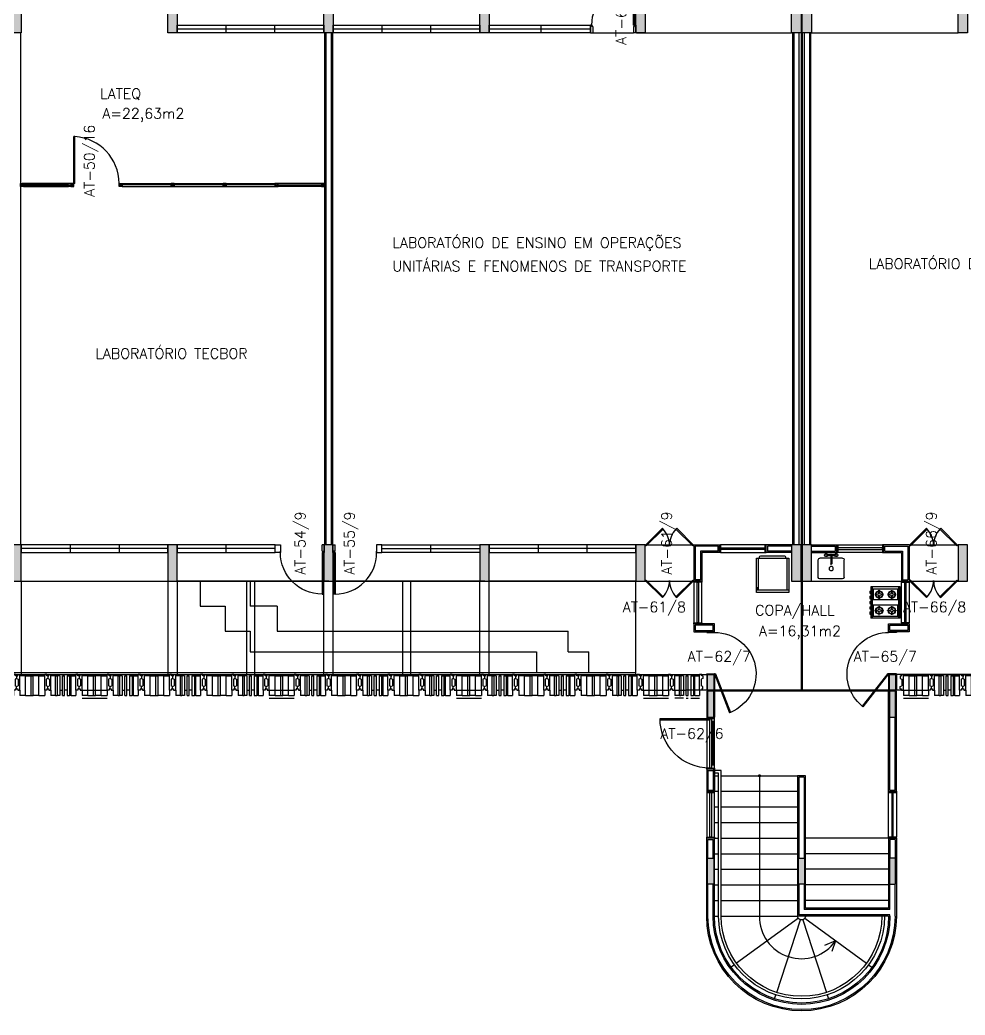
# Model space of a CAD drawing. Header units: millimetres. Extents: x 3605 to 3741, y 1123 to 1192.
# Drawn here: x 3668.46 to 3686.65, y 1126.35 to 1145.5 of the extents above; entities that cross this region are included whole.
import ezdxf

# ---------------------------------------------------------------- set-up
doc = ezdxf.new("R2010")
doc.units = ezdxf.units.MM
doc.linetypes.add('HIDDEN', pattern=[9.525, 6.35, -3.175])
for name, color, linetype in [('ar-acesso', 2, 'Continuous'), ('ar-alv', 2, 'Continuous'), ('ar-banc', 1, 'Continuous'), ('ar-brs', 2, 'Continuous'), ('ar-copa', 1, 'Continuous'), ('ar-div', 2, 'Continuous'), ('ar-esq', 2, 'Continuous'), ('ar-estc', 1, 'Continuous'), ('ar-piso', 1, 'Continuous'), ('ar-porta', 1, 'Continuous'), ('ar-proj', 1, 'HIDDEN'), ('ar-projarmario', 1, 'HIDDEN'), ('ar-reboco', 2, 'Continuous'), ('AR-VISTA', 2, 'Continuous'), ('banc', 1, 'Continuous'), ('brs-proj', 1, 'HIDDEN'), ('brs1', 2, 'Continuous'), ('brs2', 1, 'Continuous'), ('brs3', 1, 'Continuous'), ('brs4', 1, 'Continuous'), ('brs5', 1, 'Continuous'), ('COZ1', 1, 'Continuous'), ('COZ2', 1, 'Continuous'), ('div1', 2, 'Continuous'), ('div2', 1, 'Continuous'), ('ENDEREÇO', 2, 'Continuous'), ('esq-01', 1, 'Continuous'), ('esq-02', 1, 'Continuous'), ('estc-01', 3, 'Continuous'), ('h-estc', 3, 'Continuous'), ('proj', 1, 'HIDDEN'), ('ptm', 2, 'Continuous'), ('ptm1', 1, 'Continuous'), ('TEXTO', 2, 'Continuous'), ('TRNR1', 1, 'Continuous'), ('ÁREA', 2, 'Continuous')]:
    doc.layers.add(name, color=color, linetype=linetype)
doc.styles.add('UNB-100', font='simplex.shx', dxfattribs={"height": 0.2})
doc.styles.add('UNB1-100', font='simplex.shx', dxfattribs={"height": 0.2})

# ---------------------------------------------------------------- blocks, each defined once
blk = doc.blocks.new('plr01-01p')
at = {"layer": 'h-estc'}
blk.add_hatch(color=3, dxfattribs=at).paths.add_polyline_path([(0.09, 0.075), (-0.09, 0.075), (-0.09, -0.625), (0.09, -0.625)])
at = {"layer": 'estc-01', "color": 3}
blk.add_lwpolyline([(-0.09, 0.075), (-0.09, -0.625), (0.09, -0.625), (0.09, 0.075)], close=True, dxfattribs=at)
blk = doc.blocks.new('esq02-01p')
at = {"layer": 'esq-01'}
for p, q in [((2.91, 0), (0.09, 0)), ((1.03, -0.075), (1.03, 0.075)), ((1.97, -0.075), (1.97, 0.075))]:
    blk.add_line(p, q, dxfattribs=at)
at = {"layer": 'esq-02'}
blk.add_lwpolyline([(2.91, -0.075), (0.09, -0.075), (0.09, 0.075), (2.91, 0.075)], close=True, dxfattribs=at)
blk = doc.blocks.new('plr02-01p')
at = {"layer": 'h-estc'}
blk.add_hatch(color=3, dxfattribs=at).paths.add_polyline_path([(0.09, 0.075), (-0.09, 0.075), (-0.09, -0.425), (0.09, -0.425)])
at = {"layer": 'estc-01', "color": 3}
blk.add_lwpolyline([(-0.09, 0.075), (-0.09, -0.425), (0.09, -0.425), (0.09, 0.075)], close=True, dxfattribs=at)
blk = doc.blocks.new('pm-80-01p')
at = {"layer": 'ptm'}
for p, q in [((0.105, 0.075), (0.105, 0.875)), ((0.125, 0.875), (0.105, 0.875)), ((0.125, 0.075), (0.125, 0.875)), ((0.105, 0.075), (0.08, 0.075)), ((0.08, 0.075), (0.08, -0.075)), ((0.125, 0.075), (0.105, 0.075)), ((0.105, 0.075), (0.105, 0.05)), ((0.125, 0.05), (0.105, 0.05)), ((0.125, 0.05), (0.125, -0.075)), ((0.905, 0.05), (0.905, -0.075)), ((0.905, 0.05), (0.925, 0.05)), ((0.925, 0.075), (0.95, 0.075)), ((0.925, 0.075), (0.925, 0.05)), ((0.95, 0.075), (0.95, -0.075)), ((0.08, -0.075), (0.125, -0.075)), ((0.95, -0.075), (0.905, -0.075))]:
    blk.add_line(p, q, dxfattribs=at)
at = {"layer": 'ptm', "color": 1}
blk.add_arc((0.125, 0.075), 0.8, 360, 90, dxfattribs=at)
blk = doc.blocks.new('esq16-01p')
at = {"layer": 'esq-01'}
for p, q in [((2.025, 0), (0.075, 0)), ((1.075, 0.075), (1.075, -0.075)), ((2.025, 0.075), (2.025, -0.075))]:
    blk.add_line(p, q, dxfattribs=at)
at = {"layer": 'esq-02'}
blk.add_lwpolyline([(2.025, 0.075), (0.075, 0.075), (0.075, -0.075), (2.025, -0.075)], close=True, dxfattribs=at)
at = {"rotation": 180}
blk.add_blockref('pm-80-01p', (2.975, 0), dxfattribs=at)
blk = doc.blocks.new('esq16b-01p')
at = {"layer": 'esq-01'}
for p, q in [((2.91, 0), (0.09, 0)), ((1.03, -0.075), (1.03, 0.075)), ((1.97, -0.075), (1.97, 0.075))]:
    blk.add_line(p, q, dxfattribs=at)
at = {"layer": 'esq-02'}
blk.add_lwpolyline([(2.91, -0.075), (0.09, -0.075), (0.09, 0.075), (2.91, 0.075)], close=True, dxfattribs=at)
blk = doc.blocks.new('CUBAcoz-01P')
at = {"layer": 'COZ1'}
for p, q in [((-0.25, -0.4705), (-0.25, -0.1305)), ((-0.22, -0.1005), (0.22, -0.1005)), ((0.25, -0.4705), (0.25, -0.1305)), ((-0.22, -0.5005), (0.22, -0.5005))]:
    blk.add_line(p, q, dxfattribs=at)
blk.add_circle((0, -0.3005), 0.04, dxfattribs=at)
for centre, start, end in [((-0.22, -0.1305), 90, 180), ((0.22, -0.1305), 0, 90), ((-0.22, -0.4705), 180, 270), ((0.22, -0.4705), 270, 0)]:
    blk.add_arc(centre, 0.03, start, end, dxfattribs=at)
blk = doc.blocks.new('TRNR-01P')
at = {"layer": 'TRNR1'}
for p, q in [((-0.009, 0.083), (-0.009, 0.011)), ((0, 0.009), (0.17, 0.009)), ((0.009, 0.083), (0.009, 0.009)), ((-0.009, -0.011), (-0.009, -0.083)), ((0, -0.009), (0.17, -0.009)), ((0.009, -0.009), (0.009, -0.083))]:
    blk.add_line(p, q, dxfattribs=at)
for centre in [(0, 0.1), (0, -0.1)]:
    blk.add_circle(centre, 0.02, dxfattribs=at)
for centre, radius, start, end in [((0, 0.1), 0.03, 289.4712, 250.5288), ((0, 0), 0.014, 130.0052, 229.9948), ((0, 0), 0.009, 90, 270), ((0.17, 0), 0.009, 270, 90), ((0, -0.1), 0.03, 109.4712, 70.5288)]:
    blk.add_arc(centre, radius, start, end, dxfattribs=at)
blk = doc.blocks.new('GLDR-01P')
at = {"layer": 'COZ1', "color": 1}
for p, q in [((310, -65), (-310, -65)), ((-310, -65), (-310, -725)), ((310, -725), (310, -65)), ((-310, -725), (310, -725))]:
    blk.add_line(p, q, dxfattribs=at)
at = {"layer": 'COZ2', "color": 1}
for p, q in [((-270, -65), (-270, -680)), ((-250, -40), (-250, -65)), ((230, -20), (-230, -20)), ((250, -65), (250, -40)), ((270, -680), (270, -65)), ((-310, -680), (310, -680)), ((-310, -685), (310, -685)), ((270, -640), (310, -640))]:
    blk.add_line(p, q, dxfattribs=at)
blk.add_circle((290, -660), 9.23, dxfattribs=at)
for centre, start, end in [((-230, -40), 90, 180), ((230, -40), 0, 90)]:
    blk.add_arc(centre, 20, start, end, dxfattribs=at)
blk = doc.blocks.new('esc01-02p')
at = {"layer": 'h-estc'}
for points in [[(-1.69, 6.53), (-1.81, 6.53), (-1.81, 6.03), (-1.69, 6.03)], [(-0.06, 6.53), (-0.06, 6.03), (0.06, 6.03), (0.06, 6.53)], [(1.69, 6.03), (1.81, 6.03), (1.81, 6.53), (1.69, 6.53)], [(-1.69, 2.82), (-1.69, 3.32), (-1.81, 3.32), (-1.81, 2.82)], [(1.69, 3.32), (1.81, 3.32), (1.81, 2.82), (1.69, 2.82)], [(-1.69, 2.5), (-1.69, 2.8), (-1.81, 2.8), (-1.81, 2.5)], [(1.69, 2.8), (1.69, 2.5), (1.81, 2.5), (1.81, 2.8)], [(-0.01, 0.7), (-0.19, 0.7), (-0.19, 0), (-0.01, 0)], [(0.19, 0.7), (0.01, 0.7), (0.01, 0), (0.19, 0)]]:
    blk.add_hatch(color=256, dxfattribs=at).paths.add_polyline_path(points)
at = {"layer": 'ar-alv'}
for p, q in [((-1.8, 7.145), (-1.8, 6.53)), ((-1.7, 7.145), (-1.7, 6.53)), ((1.7, 7.12), (-0.05, 7.12)), ((-0.05, 6.53), (-0.05, 7.12)), ((1.7, 7.145), (1.7, 7.12)), ((1.8, 7.145), (1.8, 6.53)), ((1.7, 7.02), (0.05, 7.02)), ((0.05, 6.53), (0.05, 7.02)), ((1.7, 7.02), (1.7, 6.53)), ((-1.8, 6.03), (-1.8, 5.67)), ((-1.7, 6.03), (-1.7, 5.67)), ((-0.05, 4.47), (-0.05, 6.03)), ((0.05, 4.47), (0.05, 6.03)), ((1.7, 5.67), (1.7, 6.03)), ((1.8, 5.67), (1.8, 6.03)), ((-1.8, 5.67), (-1.7, 5.67)), ((1.8, 5.67), (1.7, 5.67)), ((-1.8, 4.345), (-1.8, 4.72)), ((-1.8, 4.72), (-1.7, 4.72)), ((-1.7, 4.345), (-1.7, 4.72)), ((1.7, 4.72), (1.7, 3.32)), ((1.7, 4.72), (1.8, 4.72)), ((1.8, 4.72), (1.8, 3.32)), ((0.05, 4.47), (-0.05, 4.47)), ((-1.8, 4.345), (-1.7, 4.345)), ((-2.045, 1.65), (-1.7, 1.65)), ((-2.045, 1.55), (-2.045, 1.65)), ((-1.7, 1.55), (-2.045, 1.55)), ((-1.7, 1.65), (-1.7, 1.55)), ((1.7, 1.65), (1.7, 1.55)), ((2.045, 1.65), (1.7, 1.65)), ((1.7, 1.55), (2.045, 1.55)), ((2.045, 1.55), (2.045, 1.65)), ((-2.045, 0.025), (-2.045, 0.675)), ((-1.945, 0.675), (-2.045, 0.675)), ((-1.945, 0.125), (-1.945, 0.675)), ((1.945, 0.125), (1.945, 0.675)), ((1.945, 0.675), (2.045, 0.675)), ((2.045, 0.025), (2.045, 0.675)), ((-1.605, 0.025), (-2.045, 0.025)), ((-1.605, 0.125), (-1.945, 0.125)), ((-1.605, 0.125), (-1.605, 0.025)), ((-0.19, 0.125), (-0.655, 0.125)), ((-0.655, 0.025), (-0.655, 0.125)), ((-0.19, 0.025), (-0.655, 0.025)), ((0.19, 0.125), (0.655, 0.125)), ((0.19, 0.025), (0.655, 0.025)), ((0.655, 0.125), (0.655, 0.025)), ((1.605, 0.125), (1.945, 0.125)), ((1.605, 0.125), (1.605, 0.025)), ((1.605, 0.025), (2.045, 0.025))]:
    blk.add_line(p, q, dxfattribs=at)
for radius in [1.8, 1.7]:
    blk.add_arc((0, 7.145), radius, 360, 180, dxfattribs=at)
at = {"layer": 'ar-piso'}
for p, q in [((-0.518, 8.738), (-0.493, 8.662)), ((0.493, 8.662), (0.518, 8.738)), ((-1.29, 8.083), (-1.355, 8.13)), ((-0.061, 7.189), (-1.25, 8.053)), ((1.29, 8.083), (1.355, 8.13)), ((-1.675, 7.145), (-1.595, 7.145)), ((-1.545, 7.145), (-0.075, 7.145)), ((-1.675, 6.845), (-1.595, 6.845)), ((-1.545, 6.845), (-0.075, 6.845)), ((-1.675, 6.545), (-1.595, 6.545)), ((-1.545, 6.545), (-0.075, 6.545)), ((-1.675, 6.245), (-1.595, 6.245)), ((-1.545, 6.245), (-0.075, 6.245)), ((-1.675, 5.945), (-1.595, 5.945)), ((-1.545, 5.945), (-0.075, 5.945)), ((-1.675, 5.645), (-1.595, 5.645)), ((-1.545, 5.645), (-0.075, 5.645)), ((-1.675, 5.345), (-1.595, 5.345)), ((-1.545, 5.345), (-0.075, 5.345)), ((-1.675, 5.045), (-1.595, 5.045)), ((-1.545, 5.045), (-0.075, 5.045)), ((-1.675, 4.745), (-1.595, 4.745)), ((-1.545, 4.745), (-0.075, 4.745)), ((-1.675, 4.445), (-1.595, 4.445)), ((-1.545, 4.445), (-0.075, 4.445)), ((-1.675, 4.395), (-1.7, 4.395)), ((-1.675, 4.345), (-1.7, 4.345)), ((1.675, 2.82), (-1.675, 2.82)), ((-0.01, 2.8), (-1.675, 2.8)), ((-0.01, 0.7), (-0.01, 2.8)), ((1.675, 2.8), (0.01, 2.8)), ((0.01, 0.7), (0.01, 2.8))]:
    blk.add_line(p, q, dxfattribs=at)
at = {"layer": 'ar-porta', "color": 2}
for points in [[(-1.825, 2.487), (-1.675, 2.487), (-1.675, 2.5), (-1.825, 2.5)], [(1.825, 2.487), (1.675, 2.487), (1.675, 2.5), (1.825, 2.5)], [(-1.825, 1.687), (-1.675, 1.687), (-1.675, 1.675), (-1.825, 1.675)], [(1.825, 1.687), (1.675, 1.687), (1.675, 1.675), (1.825, 1.675)]]:
    blk.add_lwpolyline(points, close=True, dxfattribs=at)
at = {"layer": 'ar-porta'}
blk.add_arc((-1.765, 3.343), 0.957, 90, 180, dxfattribs=at)
at = {"layer": 'ar-reboco'}
for p, q in [((-1.825, 7.145), (-1.825, 5.645)), ((-1.675, 7.145), (-1.675, 5.645)), ((-1.595, 7.145), (-1.595, 4.395)), ((-1.545, 7.145), (-1.545, 4.345)), ((1.675, 7.145), (-0.075, 7.145)), ((1.825, 5.645), (1.825, 7.145)), ((1.675, 6.995), (0.075, 6.995)), ((0.075, 6.995), (0.075, 4.445)), ((1.675, 5.645), (1.675, 6.995)), ((-0.075, 4.445), (-0.075, 6.545)), ((-1.825, 4.32), (-1.825, 4.745)), ((-1.675, 4.32), (-1.675, 4.745)), ((1.675, 4.745), (1.675, 2.82)), ((1.825, 4.745), (1.825, 2.82)), ((0.075, 4.445), (-0.075, 4.445)), ((-1.8, 4.32), (-1.825, 4.32)), ((-1.675, 4.32), (-1.7, 4.32)), ((-1.595, 4.395), (-1.675, 4.395)), ((-1.545, 4.345), (-1.675, 4.345)), ((-1.825, 2.82), (-1.825, 3.32)), ((-1.825, 3.32), (-1.81, 3.32)), ((-1.69, 3.32), (-1.675, 3.32)), ((-1.675, 2.82), (-1.675, 3.32)), ((-1.81, 2.82), (-1.825, 2.82)), ((-1.825, 2.5), (-1.825, 2.8)), ((-1.81, 2.8), (-1.825, 2.8)), ((-1.69, 2.82), (-1.675, 2.82)), ((-1.69, 2.8), (-1.675, 2.8)), ((-1.675, 2.5), (-1.675, 2.8)), ((1.69, 2.82), (1.675, 2.82)), ((1.675, 2.5), (1.675, 2.8)), ((1.69, 2.8), (1.675, 2.8)), ((1.81, 2.82), (1.825, 2.82)), ((1.81, 2.8), (1.825, 2.8)), ((1.825, 2.5), (1.825, 2.8)), ((-1.81, 2.5), (-1.825, 2.5)), ((-1.69, 2.5), (-1.675, 2.5)), ((1.81, 2.5), (1.825, 2.5)), ((-2.07, 1.525), (-2.07, 1.675)), ((-2.07, 1.675), (-1.675, 1.675)), ((-1.675, 1.675), (-1.675, 1.525)), ((2.07, 1.675), (1.675, 1.675)), ((1.675, 1.675), (1.675, 1.525)), ((2.07, 1.525), (2.07, 1.675)), ((-1.675, 1.525), (-2.07, 1.525)), ((1.675, 1.525), (2.07, 1.525)), ((-2.07, 0), (-2.07, 0.7)), ((-1.92, 0.7), (-2.07, 0.7)), ((-1.92, 0.15), (-1.92, 0.7)), ((1.92, 0.7), (2.07, 0.7)), ((1.92, 0.15), (1.92, 0.7)), ((2.07, 0), (2.07, 0.7)), ((-2.07, 0), (-1.58, 0)), ((-1.58, 0.15), (-1.92, 0.15)), ((-0.19, 0.15), (-0.68, 0.15)), ((-0.19, 0), (-0.68, 0)), ((0.19, 0.15), (0.68, 0.15)), ((0.19, 0), (0.68, 0)), ((1.58, 0.15), (1.92, 0.15)), ((2.07, 0), (1.58, 0))]:
    blk.add_line(p, q, dxfattribs=at)
for radius, start in [(1.825, 360), (1.675, 0), (1.595, 360), (1.545, 360)]:
    blk.add_arc((0, 7.145), radius, start, 180, dxfattribs=at)
at = {"layer": 'AR-VISTA'}
blk.add_line((-0.075, 6.545), (-0.075, 7.145), dxfattribs=at)
at = {"layer": 'banc', "color": 1}
blk.add_line((0.19, 0.7), (1.92, 0.7), dxfattribs=at)
at = {"layer": 'COZ1'}
for p, q in [((1.33, 0.81), (1.33, 1.415)), ((1.9, 1.415), (1.33, 1.415)), ((1.9, 1.415), (1.9, 0.81)), ((1.9, 0.81), (1.33, 0.81))]:
    blk.add_line(p, q, dxfattribs=at)
at = {"layer": 'COZ1', "color": 1}
for points in [[(1.495, 1.347), (1.495, 1.307, -1), (1.49, 1.307), (1.49, 1.347, -1)], [(1.735, 1.347), (1.735, 1.307, 1), (1.74, 1.307), (1.74, 1.347, 1)], [(1.413, 1.27), (1.453, 1.27, -1), (1.453, 1.265), (1.413, 1.265, -1)], [(1.49, 1.187), (1.49, 1.227, -1), (1.495, 1.227), (1.495, 1.187, -1)], [(1.573, 1.265), (1.533, 1.265, -1), (1.533, 1.27), (1.573, 1.27, -1)], [(1.658, 1.265), (1.698, 1.265, 1), (1.698, 1.27), (1.658, 1.27, 1)], [(1.74, 1.187), (1.74, 1.227, 1), (1.735, 1.227), (1.735, 1.187, 1)], [(1.818, 1.27), (1.778, 1.27, 1), (1.778, 1.265), (1.818, 1.265, 1)], [(1.413, 0.955), (1.453, 0.955, 1), (1.453, 0.96), (1.413, 0.96, 1)], [(1.49, 1.037), (1.49, 0.997, 1), (1.495, 0.997), (1.495, 1.037, 1)], [(1.573, 0.96), (1.533, 0.96, 1), (1.533, 0.955), (1.573, 0.955, 1)], [(1.658, 0.96), (1.698, 0.96, -1), (1.698, 0.955), (1.658, 0.955, -1)], [(1.74, 1.037), (1.74, 0.997, -1), (1.735, 0.997), (1.735, 1.037, -1)], [(1.818, 0.955), (1.778, 0.955, -1), (1.778, 0.96), (1.818, 0.96, -1)], [(1.495, 0.877), (1.495, 0.917, 1), (1.49, 0.917), (1.49, 0.877, 1)], [(1.735, 0.877), (1.735, 0.917, -1), (1.74, 0.917), (1.74, 0.877, -1)]]:
    blk.add_lwpolyline(points, format="xyb", close=True, dxfattribs=at)
for centre in [(1.493, 1.267), (1.738, 1.267), (1.493, 0.957), (1.738, 0.957)]:
    blk.add_circle(centre, 0.025, dxfattribs=at)
at = {"layer": 'COZ2'}
for p, q in [((1.36, 0.81), (1.36, 1.415)), ((1.38, 1.372), (1.85, 1.372)), ((1.38, 1.162), (1.38, 1.372)), ((1.87, 1.415), (1.87, 0.81)), ((1.315, 1.334), (1.33, 1.334)), ((1.315, 1.294), (1.315, 1.334)), ((1.315, 1.294), (1.33, 1.294)), ((1.315, 1.193), (1.315, 1.233)), ((1.315, 1.233), (1.33, 1.233)), ((1.315, 1.193), (1.33, 1.193)), ((1.315, 1.092), (1.315, 1.132)), ((1.315, 1.132), (1.33, 1.132)), ((1.315, 1.092), (1.33, 1.092)), ((1.315, 0.992), (1.315, 1.032)), ((1.315, 1.032), (1.33, 1.032)), ((1.315, 0.992), (1.33, 0.992)), ((1.38, 0.852), (1.38, 1.062)), ((1.38, 0.852), (1.38, 1.062)), ((1.315, 0.931), (1.33, 0.931)), ((1.315, 0.891), (1.315, 0.931)), ((1.315, 0.891), (1.33, 0.891)), ((1.85, 0.852), (1.38, 0.852))]:
    blk.add_line(p, q, dxfattribs=at)
at = {"layer": 'COZ2', "color": 1}
for p, q in [((1.85, 1.372), (1.85, 1.162)), ((1.85, 1.162), (1.38, 1.162)), ((1.85, 1.062), (1.38, 1.062)), ((1.85, 1.062), (1.85, 0.852)), ((1.85, 1.062), (1.85, 0.852))]:
    blk.add_line(p, q, dxfattribs=at)
for centre, radius, start, end in [((1.493, 1.267), 0.07, 92.0467, 177.9533), ((1.493, 1.267), 0.07, 182.0467, 267.9533), ((1.493, 1.267), 0.065, 92.2042, 177.7958), ((1.493, 1.267), 0.065, 182.2042, 267.7958), ((1.493, 1.267), 0.07, 2.0467, 87.9533), ((1.493, 1.267), 0.065, 2.2042, 87.7958), ((1.493, 1.267), 0.07, 272.0467, 357.9533), ((1.493, 1.267), 0.065, 272.2042, 357.7958), ((1.738, 1.267), 0.07, 92.0467, 177.9533), ((1.738, 1.267), 0.07, 182.0467, 267.9533), ((1.738, 1.267), 0.065, 92.2042, 177.7958), ((1.738, 1.267), 0.065, 182.2042, 267.7958), ((1.738, 1.267), 0.07, 2.0467, 87.9533), ((1.738, 1.267), 0.065, 2.2042, 87.7958), ((1.738, 1.267), 0.065, 272.2042, 357.7958), ((1.738, 1.267), 0.07, 272.0467, 357.9533), ((1.493, 0.957), 0.07, 92.0467, 177.9533), ((1.493, 0.957), 0.065, 92.2042, 177.7958), ((1.493, 0.957), 0.07, 2.0467, 87.9533), ((1.493, 0.957), 0.065, 2.2042, 87.7958), ((1.738, 0.957), 0.07, 92.0467, 177.9533), ((1.738, 0.957), 0.065, 92.2042, 177.7958), ((1.738, 0.957), 0.07, 2.0467, 87.9533), ((1.738, 0.957), 0.065, 2.2042, 87.7958), ((1.493, 0.957), 0.07, 182.0467, 267.9533), ((1.493, 0.957), 0.065, 182.2042, 267.7958), ((1.493, 0.957), 0.07, 272.0467, 357.9533), ((1.493, 0.957), 0.065, 272.2042, 357.7958), ((1.738, 0.957), 0.07, 182.0467, 267.9533), ((1.738, 0.957), 0.065, 182.2042, 267.7958), ((1.738, 0.957), 0.07, 272.0467, 357.9533), ((1.738, 0.957), 0.065, 272.2042, 357.7958)]:
    blk.add_arc(centre, radius, start, end, dxfattribs=at)
at = {"layer": 'esq-01'}
for points in [[(-1.735, 5.625), (-1.765, 5.625), (-1.765, 4.765), (-1.735, 4.765)], [(1.735, 5.625), (1.765, 5.625), (1.765, 4.765), (1.735, 4.765)], [(-1.735, 4.3), (-1.765, 4.3), (-1.765, 3.343), (-1.735, 3.343)], [(-1.98, 1.505), (-2.01, 1.505), (-2.01, 0.72), (-1.98, 0.72)], [(1.98, 1.505), (2.01, 1.505), (2.01, 0.72), (1.98, 0.72)], [(-1.56, 0.09), (-1.56, 0.06), (-0.7, 0.06), (-0.7, 0.09)], [(1.56, 0.09), (1.56, 0.06), (0.7, 0.06), (0.7, 0.09)]]:
    blk.add_lwpolyline(points, close=True, dxfattribs=at)
at = {"layer": 'esq-02'}
for p, q in [((-1.686, 4.244), (-1.735, 4.244)), ((-1.686, 4.224), (-1.735, 4.224)), ((-1.712, 3.419), (-1.712, 4.224)), ((-1.692, 3.419), (-1.692, 4.224)), ((-1.686, 4.244), (-1.686, 4.224)), ((-1.686, 3.419), (-1.735, 3.419)), ((-1.686, 3.399), (-1.735, 3.399)), ((-1.686, 3.399), (-1.686, 3.419))]:
    blk.add_line(p, q, dxfattribs=at)
for points in [[(-1.675, 5.645), (-1.825, 5.645), (-1.825, 5.625), (-1.675, 5.625)], [(-1.825, 5.625), (-1.675, 5.625), (-1.675, 4.765), (-1.825, 4.765)], [(1.675, 5.645), (1.825, 5.645), (1.825, 5.625), (1.675, 5.625)], [(1.825, 5.625), (1.675, 5.625), (1.675, 4.765), (1.825, 4.765)], [(-1.675, 4.745), (-1.825, 4.745), (-1.825, 4.765), (-1.675, 4.765)], [(1.675, 4.745), (1.825, 4.745), (1.825, 4.765), (1.675, 4.765)], [(-1.675, 4.32), (-1.825, 4.32), (-1.825, 4.3), (-1.675, 4.3)], [(-1.675, 3.323), (-1.825, 3.323), (-1.825, 3.343), (-1.675, 3.343)], [(-1.92, 1.525), (-2.07, 1.525), (-2.07, 1.505), (-1.92, 1.505)], [(-2.07, 1.505), (-1.92, 1.505), (-1.92, 0.72), (-2.07, 0.72)], [(1.92, 1.525), (2.07, 1.525), (2.07, 1.505), (1.92, 1.505)], [(2.07, 1.505), (1.92, 1.505), (1.92, 0.72), (2.07, 0.72)], [(-2.07, 0.7), (-1.92, 0.7), (-1.92, 0.72), (-2.07, 0.72)], [(1.92, 0.7), (2.07, 0.7), (2.07, 0.72), (1.92, 0.72)], [(-1.58, 0.15), (-1.58, 0), (-1.56, 0), (-1.56, 0.15)], [(-0.68, 0.15), (-0.68, 0), (-0.7, 0), (-0.7, 0.15)], [(0.68, 0.15), (0.68, 0), (0.7, 0), (0.7, 0.15)], [(1.58, 0.15), (1.58, 0), (1.56, 0), (1.56, 0.15)]]:
    blk.add_lwpolyline(points, close=True, dxfattribs=at)
at = {"layer": 'esq-02', "color": 1}
for points in [[(-1.825, 4.3), (-1.675, 4.3), (-1.675, 3.343), (-1.825, 3.343)], [(-1.56, 0), (-1.56, 0.15), (-0.7, 0.15), (-0.7, 0)], [(1.56, 0), (1.56, 0.15), (0.7, 0.15), (0.7, 0)]]:
    blk.add_lwpolyline(points, close=True, dxfattribs=at)
at = {"layer": 'estc-01'}
for points in [[(-1.69, 6.53), (-1.81, 6.53), (-1.81, 6.03), (-1.69, 6.03)], [(-0.06, 6.03), (0.06, 6.03), (0.06, 6.53), (-0.06, 6.53)], [(1.69, 6.53), (1.81, 6.53), (1.81, 6.03), (1.69, 6.03)], [(-1.69, 2.82), (-1.81, 2.82), (-1.81, 3.32), (-1.69, 3.32)], [(1.81, 2.82), (1.69, 2.82), (1.69, 3.32), (1.81, 3.32)], [(-1.69, 2.8), (-1.81, 2.8), (-1.81, 2.5), (-1.69, 2.5)], [(1.81, 2.8), (1.69, 2.8), (1.69, 2.5), (1.81, 2.5)], [(-0.19, 0), (-0.19, 0.7), (-0.01, 0.7), (-0.01, 0)], [(0.01, 0), (0.01, 0.7), (0.19, 0.7), (0.19, 0)]]:
    blk.add_lwpolyline(points, close=True, dxfattribs=at)
at = {"layer": 'proj'}
for p, q in [((-0.477, 8.614), (-0.023, 7.216)), ((0.023, 7.216), (0.477, 8.614)), ((0.061, 7.189), (1.25, 8.053)), ((1.675, 6.845), (0.075, 6.845)), ((1.675, 6.545), (0.075, 6.545)), ((1.675, 6.245), (0.075, 6.245)), ((1.675, 5.945), (0.075, 5.945)), ((1.675, 5.645), (0.075, 5.645))]:
    blk.add_line(p, q, dxfattribs=at)
blk.add_lwpolyline([(-2.722, 3.373), (-2.722, 3.343), (-1.765, 3.343), (-1.765, 3.373)], close=True, dxfattribs=at)
blk.add_arc((0, 7.145), 0.075, 360, 180, dxfattribs=at)
at = {"layer": 'ptm'}
for p, q in [((-1.675, 2.487), (-1.385, 3.233)), ((-1.658, 2.481), (-1.369, 3.227)), ((-1.369, 3.227), (-1.385, 3.233)), ((1.166, 3.105), (1.18, 3.116)), ((1.661, 2.476), (1.166, 3.105)), ((1.675, 2.487), (1.18, 3.116)), ((-1.658, 2.481), (-1.675, 2.487)), ((1.661, 2.476), (1.675, 2.487))]:
    blk.add_line(p, q, dxfattribs=at)
at = {"layer": 'ptm', "color": 1}
for centre, start, end in [((-1.675, 2.487), 270, 67.4939), ((1.675, 2.487), 129.505, 270)]:
    blk.add_arc(centre, 0.8, start, end, dxfattribs=at)
at = {"layer": 'ar-copa', "xscale": 0.001, "yscale": 0.001, "zscale": 0.001, "rotation": 180}
blk.add_blockref('GLDR-01P', (-0.556, 0.192), dxfattribs=at)
at = {"layer": 'ar-copa', "extrusion": (0, 0, -1), "xscale": -1, "zscale": -1}
for name, p, rotation in [('CUBAcoz-01P', (-0.571, 0.158), 180), ('TRNR-01P', (-0.571, 0.198), 270)]:
    blk.add_blockref(name, p, dxfattribs=dict(at, rotation=rotation))
blk = doc.blocks.new('esq04-01p')
at = {"layer": 'esq-01'}
blk.add_line((1.975, 0), (0.09, 0), dxfattribs=at)
at = {"layer": 'esq-02'}
blk.add_line((1.0325, 0.075), (1.0325, -0.075), dxfattribs=at)
for points in [[(1.975, -0.075), (0.09, -0.075), (0.09, 0.075), (1.975, 0.075), (1.975, -0.075)], [(2.075, 0.075), (1.975, 0.075), (1.975, -0.075), (2.075, -0.075)]]:
    blk.add_lwpolyline(points, close=True, dxfattribs=at)
at = {"layer": 'ptm'}
for p, q in [((2.875, 0.075), (2.875, 0.875)), ((2.875, 0.875), (2.895, 0.875)), ((2.895, 0.075), (2.895, 0.875)), ((2.075, 0.075), (2.05, 0.075)), ((2.075, 0.075), (2.075, 0.05)), ((2.875, 0.075), (2.895, 0.075)), ((2.875, 0.05), (2.875, -0.075)), ((2.875, 0.05), (2.895, 0.05)), ((2.895, 0.075), (2.92, 0.075)), ((2.895, 0.075), (2.895, 0.05)), ((2.92, 0.075), (2.92, -0.075)), ((2.92, -0.075), (2.875, -0.075))]:
    blk.add_line(p, q, dxfattribs=at)
at = {"layer": 'ptm', "color": 1}
blk.add_arc((2.875, 0.075), 0.8, 90, 180, dxfattribs=at)
blk = doc.blocks.new('brs01-01p-leste')
at = {"layer": 'brs1'}
for p, q in [((-3, 0.2), (-2.98, 0.2)), ((-3, 0.2), (-3, 0.15)), ((-2.98, 0.225), (-2.94, 0.225)), ((-2.98, 0.2), (-2.98, 0.225)), ((-2.94, -0.075), (-2.94, 0.225)), ((-2.42, 0.225), (-2.46, 0.225)), ((-2.46, -0.075), (-2.46, 0.225)), ((-2.42, 0.2), (-2.42, 0.225)), ((-2.4, 0.2), (-2.42, 0.2)), ((-2.4, 0.2), (-2.38, 0.2)), ((-2.4, 0.2), (-2.4, 0.15)), ((-2.4, 0.2), (-2.4, 0.15)), ((-2.38, 0.225), (-2.34, 0.225)), ((-2.38, 0.2), (-2.38, 0.225)), ((-2.34, -0.075), (-2.34, 0.225)), ((-1.82, 0.225), (-1.86, 0.225)), ((-1.86, -0.075), (-1.86, 0.225)), ((-1.82, 0.2), (-1.82, 0.225)), ((-1.8, 0.2), (-1.82, 0.2)), ((-1.8, 0.2), (-1.78, 0.2)), ((-1.8, 0.2), (-1.8, 0.15)), ((-1.8, 0.2), (-1.8, 0.15)), ((-1.78, 0.225), (-1.74, 0.225)), ((-1.78, 0.2), (-1.78, 0.225)), ((-1.74, -0.075), (-1.74, 0.225)), ((-1.22, 0.225), (-1.26, 0.225)), ((-1.26, -0.075), (-1.26, 0.225)), ((-1.22, 0.2), (-1.22, 0.225)), ((-1.2, 0.2), (-1.22, 0.2)), ((-1.2, 0.2), (-1.18, 0.2)), ((-1.2, 0.2), (-1.2, 0.15)), ((-1.2, 0.2), (-1.2, 0.15)), ((-1.18, 0.225), (-1.14, 0.225)), ((-1.18, 0.2), (-1.18, 0.225)), ((-1.14, -0.075), (-1.14, 0.225)), ((-0.62, 0.225), (-0.66, 0.225)), ((-0.66, -0.075), (-0.66, 0.225)), ((-0.62, 0.2), (-0.62, 0.225)), ((-0.6, 0.2), (-0.62, 0.2)), ((-0.6, 0.2), (-0.6, 0.15)), ((-0.6, 0.2), (-0.58, 0.2)), ((-0.6, 0.2), (-0.6, 0.15)), ((-0.58, 0.225), (-0.54, 0.225)), ((-0.58, 0.2), (-0.58, 0.225)), ((-0.54, -0.075), (-0.54, 0.225)), ((-0.02, 0.225), (-0.06, 0.225)), ((-0.06, -0.075), (-0.06, 0.225)), ((-0.02, 0.2), (-0.02, 0.225)), ((0, 0.2), (-0.02, 0.2)), ((0, 0.2), (0, 0.15)), ((-3, 0.15), (-2.97, 0.137)), ((-3, 0), (-2.97, 0.013)), ((-2.97, 0.137), (-2.97, 0.013)), ((-2.4, 0.15), (-2.43, 0.137)), ((-2.43, 0.137), (-2.43, 0.013)), ((-2.4, 0), (-2.43, 0.013)), ((-2.4, 0.15), (-2.37, 0.137)), ((-2.4, 0), (-2.37, 0.013)), ((-2.37, 0.137), (-2.37, 0.013)), ((-1.8, 0.15), (-1.83, 0.137)), ((-1.83, 0.137), (-1.83, 0.013)), ((-1.8, 0), (-1.83, 0.013)), ((-1.8, 0.15), (-1.77, 0.137)), ((-1.8, 0), (-1.77, 0.013)), ((-1.77, 0.137), (-1.77, 0.013)), ((-1.2, 0.15), (-1.23, 0.137)), ((-1.23, 0.137), (-1.23, 0.013)), ((-1.2, 0), (-1.23, 0.013)), ((-1.2, 0.15), (-1.17, 0.137)), ((-1.2, 0), (-1.17, 0.013)), ((-1.17, 0.137), (-1.17, 0.013)), ((-0.6, 0.15), (-0.63, 0.137)), ((-0.63, 0.137), (-0.63, 0.013)), ((-0.6, 0), (-0.63, 0.013)), ((-0.6, 0.15), (-0.57, 0.137)), ((-0.6, 0), (-0.57, 0.013)), ((-0.57, 0.137), (-0.57, 0.013)), ((0, 0.15), (-0.03, 0.137)), ((-0.03, 0.137), (-0.03, 0.013)), ((0, 0), (-0.03, 0.013)), ((-3, -0.05), (-3, 0)), ((-3, -0.05), (-2.98, -0.05)), ((-2.98, -0.05), (-2.98, -0.075)), ((-2.98, -0.075), (-2.94, -0.075)), ((-2.42, -0.075), (-2.46, -0.075)), ((-2.42, -0.05), (-2.42, -0.075)), ((-2.4, -0.05), (-2.42, -0.05)), ((-2.4, -0.05), (-2.4, 0)), ((-2.4, -0.05), (-2.4, 0)), ((-2.4, -0.05), (-2.38, -0.05)), ((-2.38, -0.05), (-2.38, -0.075)), ((-2.38, -0.075), (-2.34, -0.075)), ((-1.82, -0.075), (-1.86, -0.075)), ((-1.82, -0.05), (-1.82, -0.075)), ((-1.8, -0.05), (-1.82, -0.05)), ((-1.8, -0.05), (-1.8, 0)), ((-1.8, -0.05), (-1.8, 0)), ((-1.8, -0.05), (-1.78, -0.05)), ((-1.78, -0.05), (-1.78, -0.075)), ((-1.78, -0.075), (-1.74, -0.075)), ((-1.22, -0.075), (-1.26, -0.075)), ((-1.22, -0.05), (-1.22, -0.075)), ((-1.2, -0.05), (-1.22, -0.05)), ((-1.2, -0.05), (-1.2, 0)), ((-1.2, -0.05), (-1.2, 0)), ((-1.2, -0.05), (-1.18, -0.05)), ((-1.18, -0.05), (-1.18, -0.075)), ((-1.18, -0.075), (-1.14, -0.075)), ((-0.62, -0.075), (-0.66, -0.075)), ((-0.62, -0.05), (-0.62, -0.075)), ((-0.6, -0.05), (-0.62, -0.05)), ((-0.6, -0.05), (-0.6, 0)), ((-0.6, -0.05), (-0.6, 0)), ((-0.6, -0.05), (-0.58, -0.05)), ((-0.58, -0.05), (-0.58, -0.075)), ((-0.58, -0.075), (-0.54, -0.075)), ((-0.02, -0.075), (-0.06, -0.075)), ((-0.02, -0.05), (-0.02, -0.075)), ((0, -0.05), (-0.02, -0.05)), ((0, -0.05), (0, 0))]:
    blk.add_line(p, q, dxfattribs=at)
at = {"layer": 'brs2'}
for p, q in [((-2.94, 0.225), (-2.46, 0.225)), ((-2.34, 0.225), (-1.86, 0.225)), ((-2.229, 0.2), (-2.12, 0.2)), ((-1.971, 0.2), (-2.08, 0.2)), ((-1.74, 0.225), (-1.26, 0.225)), ((-1.14, 0.225), (-0.66, 0.225)), ((-1.029, 0.2), (-0.92, 0.2)), ((-0.771, 0.2), (-0.88, 0.2)), ((-0.54, 0.225), (-0.06, 0.225)), ((-2.772, -0.075), (-2.72, -0.075)), ((-2.628, -0.075), (-2.68, -0.075)), ((-2.229, -0.175), (-2.12, -0.175)), ((-1.971, -0.175), (-2.08, -0.175)), ((-1.572, -0.075), (-1.52, -0.075)), ((-1.428, -0.075), (-1.48, -0.075)), ((-1.029, -0.175), (-0.92, -0.175)), ((-0.771, -0.175), (-0.88, -0.175)), ((-0.372, -0.075), (-0.32, -0.075)), ((-0.228, -0.075), (-0.28, -0.075))]:
    blk.add_line(p, q, dxfattribs=at)
at = {"layer": 'brs3'}
for p, q in [((-2.82, 0.2), (-2.82, -0.175)), ((-2.772, 0.2), (-2.82, 0.2)), ((-2.772, 0.2), (-2.772, -0.175)), ((-2.628, 0.2), (-2.628, -0.175)), ((-2.628, 0.2), (-2.58, 0.2)), ((-2.58, 0.2), (-2.58, -0.175)), ((-2.12, -0.175), (-2.12, 0.2)), ((-2.12, 0.2), (-2.08, 0.2)), ((-2.08, -0.175), (-2.08, 0.2)), ((-1.62, 0.2), (-1.62, -0.175)), ((-1.572, 0.2), (-1.62, 0.2)), ((-1.572, 0.2), (-1.572, -0.175)), ((-1.428, 0.2), (-1.428, -0.175)), ((-1.428, 0.2), (-1.38, 0.2)), ((-1.38, 0.2), (-1.38, -0.175)), ((-0.92, -0.175), (-0.92, 0.2)), ((-0.92, 0.2), (-0.88, 0.2)), ((-0.88, -0.175), (-0.88, 0.2)), ((-0.42, 0.2), (-0.42, -0.175)), ((-0.372, 0.2), (-0.42, 0.2)), ((-0.372, 0.2), (-0.372, -0.175)), ((-0.228, 0.2), (-0.228, -0.175)), ((-0.228, 0.2), (-0.18, 0.2)), ((-0.18, 0.2), (-0.18, -0.175)), ((-2.772, -0.175), (-2.82, -0.175)), ((-2.628, -0.175), (-2.58, -0.175)), ((-2.12, -0.175), (-2.08, -0.175)), ((-1.572, -0.175), (-1.62, -0.175)), ((-1.428, -0.175), (-1.38, -0.175)), ((-0.92, -0.175), (-0.88, -0.175)), ((-0.372, -0.175), (-0.42, -0.175)), ((-0.228, -0.175), (-0.18, -0.175))]:
    blk.add_line(p, q, dxfattribs=at)
at = {"layer": 'brs4'}
for p, q in [((-2.85, 0.2), (-2.94, 0.2)), ((-2.85, -0.175), (-2.85, 0.2)), ((-2.85, 0.2), (-2.82, 0.2)), ((-2.72, -0.175), (-2.72, 0.2)), ((-2.72, 0.2), (-2.68, 0.2)), ((-2.68, -0.175), (-2.68, 0.2)), ((-2.55, 0.2), (-2.58, 0.2)), ((-2.55, 0.2), (-2.46, 0.2)), ((-2.55, -0.175), (-2.55, 0.2)), ((-2.229, 0.2), (-2.34, 0.2)), ((-2.229, -0.175), (-2.229, 0.2)), ((-1.971, 0.2), (-1.86, 0.2)), ((-1.971, -0.175), (-1.971, 0.2)), ((-1.65, 0.2), (-1.74, 0.2)), ((-1.65, -0.175), (-1.65, 0.2)), ((-1.65, 0.2), (-1.62, 0.2)), ((-1.52, -0.175), (-1.52, 0.2)), ((-1.52, 0.2), (-1.48, 0.2)), ((-1.48, -0.175), (-1.48, 0.2)), ((-1.35, 0.2), (-1.38, 0.2)), ((-1.35, 0.2), (-1.26, 0.2)), ((-1.35, -0.175), (-1.35, 0.2)), ((-1.029, 0.2), (-1.14, 0.2)), ((-1.029, -0.175), (-1.029, 0.2)), ((-0.771, 0.2), (-0.66, 0.2)), ((-0.771, -0.175), (-0.771, 0.2)), ((-0.45, 0.2), (-0.54, 0.2)), ((-0.45, -0.175), (-0.45, 0.2)), ((-0.45, 0.2), (-0.42, 0.2)), ((-0.32, -0.175), (-0.32, 0.2)), ((-0.32, 0.2), (-0.28, 0.2)), ((-0.28, -0.175), (-0.28, 0.2)), ((-0.15, 0.2), (-0.18, 0.2)), ((-0.15, 0.2), (-0.06, 0.2)), ((-0.15, -0.175), (-0.15, 0.2)), ((-2.94, -0.075), (-2.94, -0.175)), ((-2.85, -0.175), (-2.94, -0.175)), ((-2.85, -0.175), (-2.82, -0.175)), ((-2.72, -0.175), (-2.68, -0.175)), ((-2.55, -0.175), (-2.58, -0.175)), ((-2.55, -0.175), (-2.46, -0.175)), ((-2.46, -0.075), (-2.46, -0.175)), ((-2.34, -0.075), (-2.34, -0.175)), ((-2.229, -0.175), (-2.34, -0.175)), ((-1.971, -0.175), (-1.86, -0.175)), ((-1.86, -0.075), (-1.86, -0.175)), ((-1.74, -0.075), (-1.74, -0.175)), ((-1.65, -0.175), (-1.74, -0.175)), ((-1.65, -0.175), (-1.62, -0.175)), ((-1.52, -0.175), (-1.48, -0.175)), ((-1.35, -0.175), (-1.38, -0.175)), ((-1.35, -0.175), (-1.26, -0.175)), ((-1.26, -0.075), (-1.26, -0.175)), ((-1.14, -0.075), (-1.14, -0.175)), ((-1.029, -0.175), (-1.14, -0.175)), ((-0.771, -0.175), (-0.66, -0.175)), ((-0.66, -0.075), (-0.66, -0.175)), ((-0.54, -0.075), (-0.54, -0.175)), ((-0.45, -0.175), (-0.54, -0.175)), ((-0.45, -0.175), (-0.42, -0.175)), ((-0.32, -0.175), (-0.28, -0.175)), ((-0.15, -0.175), (-0.18, -0.175)), ((-0.15, -0.175), (-0.06, -0.175)), ((-0.06, -0.075), (-0.06, -0.175))]:
    blk.add_line(p, q, dxfattribs=at)
blk = doc.blocks.new('BRS01-03C')
at = {"layer": 'brs-proj'}
blk.add_line((0.54, 0.075), (0.06, 0.075), dxfattribs=at)
at = {"layer": 'brs1'}
for p, q in [((0, 0.05), (0.02, 0.05)), ((0, 0.05), (0, 0)), ((0, 0), (0.03, -0.013)), ((0.02, 0.075), (0.06, 0.075)), ((0.02, 0.05), (0.02, 0.075)), ((0.06, 0.075), (0.06, -0.225)), ((0.54, 0.075), (0.54, -0.225)), ((0.58, 0.075), (0.54, 0.075)), ((0.6, 0), (0.57, -0.013)), ((0.58, 0.05), (0.58, 0.075)), ((0.6, 0.05), (0.58, 0.05)), ((0.6, 0.05), (0.6, 0)), ((0, -0.15), (0.03, -0.137)), ((0, -0.2), (0, -0.15)), ((0.03, -0.137), (0.03, -0.013)), ((0.57, -0.137), (0.57, -0.013)), ((0.6, -0.15), (0.57, -0.137)), ((0.6, -0.2), (0.6, -0.15)), ((0, -0.2), (0.02, -0.2)), ((0.02, -0.2), (0.02, -0.225)), ((0.02, -0.225), (0.06, -0.225)), ((0.58, -0.225), (0.54, -0.225)), ((0.58, -0.2), (0.58, -0.225)), ((0.6, -0.2), (0.58, -0.2))]:
    blk.add_line(p, q, dxfattribs=at)
at = {"layer": 'brs2'}
blk.add_line((0.54, -0.225), (0.06, -0.225), dxfattribs=at)
at = {"layer": 'brs3'}
for p, q in [((0.28, 0.175), (0.28, -0.2)), ((0.32, 0.175), (0.28, 0.175)), ((0.32, 0.175), (0.32, -0.2)), ((0.32, -0.2), (0.28, -0.2))]:
    blk.add_line(p, q, dxfattribs=at)
at = {"layer": 'brs4'}
for p, q in [((0.06, 0.075), (0.06, 0.175)), ((0.171, 0.175), (0.06, 0.175)), ((0.171, 0.175), (0.171, -0.2)), ((0.429, 0.175), (0.54, 0.175)), ((0.429, 0.175), (0.429, -0.2)), ((0.54, 0.075), (0.54, 0.175)), ((0.171, -0.2), (0.06, -0.2)), ((0.429, -0.2), (0.54, -0.2))]:
    blk.add_line(p, q, dxfattribs=at)
at = {"layer": 'brs4', "color": 1}
for p, q in [((0.171, 0.175), (0.28, 0.175)), ((0.429, 0.175), (0.32, 0.175)), ((0.171, -0.2), (0.28, -0.2)), ((0.429, -0.2), (0.32, -0.2))]:
    blk.add_line(p, q, dxfattribs=at)
at = {"layer": 'brs5'}
blk.add_line((0.54, 0.225), (0.06, 0.225), dxfattribs=at)
blk = doc.blocks.new('BRS01-02C')
at = {"layer": 'brs-proj'}
for p, q in [((0.06, 0.075), (0.228, 0.075)), ((0.28, 0.075), (0.32, 0.075)), ((0.54, 0.075), (0.372, 0.075))]:
    blk.add_line(p, q, dxfattribs=at)
at = {"layer": 'brs1'}
for p, q in [((0, 0.05), (0.02, 0.05)), ((0, 0.05), (0, 0)), ((0, 0), (0.03, -0.013)), ((0.02, 0.075), (0.06, 0.075)), ((0.02, 0.05), (0.02, 0.075)), ((0.06, 0.075), (0.06, -0.225)), ((0.54, 0.075), (0.54, -0.225)), ((0.58, 0.075), (0.54, 0.075)), ((0.6, 0), (0.57, -0.013)), ((0.58, 0.05), (0.58, 0.075)), ((0.6, 0.05), (0.58, 0.05)), ((0.6, 0.05), (0.6, 0)), ((0, -0.15), (0.03, -0.137)), ((0, -0.2), (0, -0.15)), ((0.03, -0.137), (0.03, -0.013)), ((0.57, -0.137), (0.57, -0.013)), ((0.6, -0.15), (0.57, -0.137)), ((0.6, -0.2), (0.6, -0.15)), ((0, -0.2), (0.02, -0.2)), ((0.02, -0.2), (0.02, -0.225)), ((0.02, -0.225), (0.06, -0.225)), ((0.58, -0.225), (0.54, -0.225)), ((0.58, -0.2), (0.58, -0.225)), ((0.6, -0.2), (0.58, -0.2))]:
    blk.add_line(p, q, dxfattribs=at)
at = {"layer": 'brs2'}
for p, q in [((0.228, 0.075), (0.28, 0.075)), ((0.372, 0.075), (0.32, 0.075)), ((0.54, -0.225), (0.06, -0.225))]:
    blk.add_line(p, q, dxfattribs=at)
at = {"layer": 'brs3'}
for p, q in [((0.18, -0.2), (0.18, 0.175)), ((0.228, 0.175), (0.18, 0.175)), ((0.228, -0.2), (0.228, 0.175)), ((0.372, -0.2), (0.372, 0.175)), ((0.372, 0.175), (0.42, 0.175)), ((0.42, -0.2), (0.42, 0.175)), ((0.228, -0.2), (0.18, -0.2)), ((0.372, -0.2), (0.42, -0.2))]:
    blk.add_line(p, q, dxfattribs=at)
at = {"layer": 'brs4'}
for p, q in [((0.06, 0.075), (0.06, 0.175)), ((0.15, 0.175), (0.06, 0.175)), ((0.15, 0.175), (0.15, -0.2)), ((0.28, 0.175), (0.28, -0.2)), ((0.32, 0.175), (0.28, 0.175)), ((0.32, 0.175), (0.32, -0.2)), ((0.45, 0.175), (0.54, 0.175)), ((0.45, 0.175), (0.45, -0.2)), ((0.54, 0.075), (0.54, 0.175)), ((0.15, -0.2), (0.06, -0.2)), ((0.32, -0.2), (0.28, -0.2)), ((0.45, -0.2), (0.54, -0.2))]:
    blk.add_line(p, q, dxfattribs=at)
at = {"layer": 'brs4', "color": 3}
for p, q in [((0.15, 0.175), (0.18, 0.175)), ((0.45, 0.175), (0.42, 0.175)), ((0.15, -0.2), (0.18, -0.2)), ((0.45, -0.2), (0.42, -0.2))]:
    blk.add_line(p, q, dxfattribs=at)
at = {"layer": 'brs5'}
for p, q in [((0.228, 0.225), (0.06, 0.225)), ((0.32, 0.225), (0.28, 0.225)), ((0.372, 0.225), (0.54, 0.225))]:
    blk.add_line(p, q, dxfattribs=at)
blk = doc.blocks.new('div-03p')
at = {"layer": 'div1'}
for p, q in [((0.03, 0.03), (0.895, 0.03)), ((0.03, -0.03), (0.895, -0.03))]:
    blk.add_line(p, q, dxfattribs=at)
blk.add_lwpolyline([(0.03, -0.03), (-0.03, -0.03), (-0.03, 0.03), (0.03, 0.03)], close=True, dxfattribs=at)
at = {"layer": 'div2'}
for p, q in [((-0.03, -0.03), (0.03, 0.03)), ((-0.03, 0.03), (0.03, -0.03)), ((0.895, 0), (0.03, 0))]:
    blk.add_line(p, q, dxfattribs=at)
blk = doc.blocks.new('div-05p')
at = {"layer": 'div1'}
for p, q in [((0.03, 0.03), (0.97, 0.03)), ((0.03, -0.03), (0.97, -0.03))]:
    blk.add_line(p, q, dxfattribs=at)
for points in [[(0.03, -0.03), (-0.03, -0.03), (-0.03, 0.03), (0.03, 0.03)], [(0.97, -0.03), (1.03, -0.03), (1.03, 0.03), (0.97, 0.03)]]:
    blk.add_lwpolyline(points, close=True, dxfattribs=at)
at = {"layer": 'div2'}
for p, q in [((-0.03, -0.03), (0.03, 0.03)), ((-0.03, 0.03), (0.03, -0.03)), ((0.97, 0), (0.03, 0)), ((1.03, 0.03), (0.97, -0.03)), ((1.03, -0.03), (0.97, 0.03))]:
    blk.add_line(p, q, dxfattribs=at)
blk = doc.blocks.new('pm-90-03p')
at = {"layer": 'ptm'}
for p, q in [((0.105, 0.075), (0.105, 0.975)), ((0.125, 0.975), (0.105, 0.975)), ((0.125, 0.075), (0.125, 0.975)), ((0.125, 0.075), (0.105, 0.075)), ((0.125, 0.075), (0.105, 0.075))]:
    blk.add_line(p, q, dxfattribs=at)
at = {"layer": 'ptm', "color": 1}
blk.add_arc((0.073, 0.074), 0.902, 0.054, 86.687, dxfattribs=at)
blk = doc.blocks.new('esq03a-01p')
at = {"layer": 'esq-02'}
for p, q in [((0.09, 0.075), (1.03, 0.075)), ((0.09, -0.625), (1.03, -0.625))]:
    blk.add_line(p, q, dxfattribs=at)
at = {"layer": 'ptm'}
for p, q in [((0.1, 0.069), (0.423, 0.391)), ((0.437, 0.377), (0.423, 0.391)), ((0.683, 0.377), (0.698, 0.392)), ((1.02, 0.069), (0.698, 0.392)), ((0.114, 0.054), (0.437, 0.377)), ((1.006, 0.054), (0.683, 0.377)), ((0.114, 0.054), (0.1, 0.069)), ((0.114, 0.054), (0.1, 0.069)), ((1.006, 0.054), (1.02, 0.069)), ((1.006, 0.054), (1.02, 0.069)), ((0.114, -0.604), (0.1, -0.619)), ((0.114, -0.604), (0.1, -0.619)), ((0.1, -0.619), (0.423, -0.941)), ((0.114, -0.604), (0.437, -0.927)), ((1.006, -0.604), (0.683, -0.927)), ((1.02, -0.619), (0.698, -0.942)), ((1.006, -0.604), (1.02, -0.619)), ((1.006, -0.604), (1.02, -0.619)), ((0.437, -0.927), (0.423, -0.941)), ((0.683, -0.927), (0.698, -0.942))]:
    blk.add_line(p, q, dxfattribs=at)
at = {"layer": 'ptm1'}
for centre, start, end in [((0.09, 0.06), 0, 42.4258), ((1.03, 0.06), 137.5157, 180), ((0.09, -0.61), 317.5742, 360), ((1.03, -0.61), 180, 222.4843)]:
    blk.add_arc(centre, 0.47, start, end, dxfattribs=at)

msp = doc.modelspace()

# ---------------------------------------------------------------- linework, layer by layer
at = {"layer": 'ar-acesso', "color": 3}
for p, q in [((3671.929, 1134.701), (3671.929, 1134.221)), ((3672.889, 1134.701), (3672.889, 1134.221)), ((3671.929, 1134.221), (3672.409, 1134.221)), ((3672.409, 1134.221), (3672.409, 1133.741)), ((3673.409, 1134.221), (3672.889, 1134.221)), ((3673.409, 1134.221), (3673.409, 1133.741)), ((3672.409, 1133.741), (3672.889, 1133.741)), ((3672.889, 1133.741), (3672.889, 1133.341)), ((3673.409, 1133.741), (3679.009, 1133.741)), ((3679.009, 1133.341), (3679.009, 1133.741)), ((3672.889, 1133.341), (3678.399, 1133.341)), ((3678.399, 1133.341), (3678.399, 1132.941)), ((3679.009, 1133.341), (3679.409, 1133.341)), ((3679.409, 1132.941), (3679.409, 1133.341))]:
    msp.add_line(p, q, dxfattribs=at)
at = {"layer": 'ar-acesso'}
for p, q in [((3680.309, 1132.901), (3680.309, 1134.701)), ((3650.489, 1132.941), (3680.309, 1132.941))]:
    msp.add_line(p, q, dxfattribs=at)
at = {"layer": 'ar-alv'}
for p, q in [((3674.349, 1145.251), (3674.349, 1135.401)), ((3674.449, 1145.251), (3674.449, 1135.401)), ((3683.349, 1145.251), (3683.349, 1135.401)), ((3683.449, 1145.251), (3683.449, 1135.401)), ((3683.549, 1145.251), (3683.549, 1135.401)), ((3683.649, 1145.251), (3683.649, 1135.401))]:
    msp.add_line(p, q, dxfattribs=at)
at = {"layer": 'ar-estc'}
msp.add_line((3684.155, 1127.78), (3684.081, 1127.574), dxfattribs=at)
msp.add_lwpolyline([(3682.689, 1130.956), (3682.689, 1128.256, 0.741247), (3684.155, 1127.78), (3683.938, 1127.686)], format="xyb", dxfattribs=at)
msp.add_circle((3682.689, 1130.956), 0.0202, dxfattribs=at)
at = {"layer": 'ar-piso'}
for p, q in [((3683.489, 1145.251), (3683.489, 1135.401)), ((3683.509, 1145.251), (3683.509, 1135.401)), ((3668.489, 1134.701), (3671.324, 1134.701)), ((3674.408, 1134.701), (3671.483, 1134.701)), ((3671.489, 1134.701), (3674.324, 1134.701)), ((3674.408, 1134.701), (3671.498, 1134.701)), ((3674.399, 1134.701), (3677.324, 1134.701)), ((3677.408, 1134.701), (3674.483, 1134.701)), ((3677.408, 1134.701), (3674.483, 1134.701)), ((3677.399, 1134.701), (3680.309, 1134.701)), ((3680.318, 1134.701), (3677.483, 1134.701)), ((3680.318, 1134.701), (3677.483, 1134.701)), ((3650.489, 1132.901), (3681.674, 1132.901)), ((3710.509, 1132.901), (3685.324, 1132.901)), ((3681.674, 1132.601), (3681.579, 1132.601)), ((3685.419, 1132.601), (3685.324, 1132.601))]:
    msp.add_line(p, q, dxfattribs=at)
at = {"layer": 'ar-proj'}
for p, q in [((3679.484, 1145.251), (3680.264, 1145.251)), ((3680.324, 1145.251), (3683.309, 1145.251)), ((3683.689, 1145.251), (3686.509, 1145.251)), ((3668.489, 1134.701), (3668.489, 1132.901)), ((3671.309, 1134.701), (3671.309, 1132.901)), ((3671.309, 1134.701), (3671.309, 1132.901)), ((3671.309, 1134.701), (3671.309, 1132.901)), ((3671.309, 1134.701), (3671.309, 1132.901)), ((3671.309, 1134.701), (3671.309, 1132.901)), ((3671.309, 1134.701), (3671.309, 1132.901)), ((3671.489, 1134.701), (3671.489, 1132.901)), ((3672.824, 1134.701), (3672.824, 1132.901)), ((3672.974, 1134.701), (3672.974, 1132.901)), ((3674.309, 1132.901), (3674.309, 1134.701)), ((3674.309, 1132.901), (3674.309, 1134.701)), ((3674.309, 1132.901), (3674.309, 1134.701)), ((3674.489, 1132.901), (3674.489, 1134.701)), ((3674.489, 1132.901), (3674.489, 1134.701)), ((3674.489, 1132.901), (3674.489, 1134.701)), ((3675.824, 1134.701), (3675.824, 1132.901)), ((3675.974, 1134.701), (3675.974, 1132.901)), ((3677.309, 1132.901), (3677.309, 1134.701)), ((3677.309, 1132.901), (3677.309, 1134.701)), ((3677.309, 1132.901), (3677.309, 1134.701)), ((3677.489, 1132.901), (3677.489, 1134.701)), ((3677.489, 1132.901), (3677.489, 1134.701)), ((3677.489, 1132.901), (3677.489, 1134.701))]:
    msp.add_line(p, q, dxfattribs=at)
at = {"layer": 'ar-projarmario'}
for p, q in [((3674.309, 1132.901), (3674.309, 1134.701)), ((3674.489, 1132.901), (3674.489, 1134.701)), ((3677.309, 1132.901), (3677.309, 1134.701)), ((3677.489, 1132.901), (3677.489, 1134.701))]:
    msp.add_line(p, q, dxfattribs=at)
at = {"layer": 'ar-reboco'}
for p, q in [((3668.474, 1145.251), (3668.474, 1135.401)), ((3674.324, 1145.251), (3674.324, 1135.401)), ((3674.474, 1145.251), (3674.474, 1135.401)), ((3683.324, 1145.251), (3683.324, 1135.401)), ((3683.674, 1145.251), (3683.674, 1135.401))]:
    msp.add_line(p, q, dxfattribs=at)
at = {"layer": 'div1'}
for p, q in [((3669.439, 1142.356), (3668.504, 1142.356)), ((3669.439, 1142.296), (3668.504, 1142.296))]:
    msp.add_line(p, q, dxfattribs=at)
msp.add_lwpolyline([(3669.439, 1142.296), (3669.499, 1142.296), (3669.499, 1142.356), (3669.439, 1142.356)], close=True, dxfattribs=at)
at = {"layer": 'div2'}
for p, q in [((3668.504, 1142.326), (3669.439, 1142.326)), ((3669.499, 1142.296), (3669.439, 1142.356)), ((3669.499, 1142.356), (3669.439, 1142.296))]:
    msp.add_line(p, q, dxfattribs=at)

# ---------------------------------------------------------------- block references
at = {"layer": 'ar-banc'}
msp.add_blockref('div-05p', (3672.399, 1142.326), dxfattribs=at)
at = {"layer": 'ar-brs'}
for p in [(3669.599, 1132.676), (3673.199, 1132.676), (3676.799, 1132.676), (3680.399, 1132.676), (3688.999, 1132.676)]:
    msp.add_blockref('brs01-01p-leste', p, dxfattribs=at)
at = {"layer": 'ar-brs', "rotation": 180}
for name, p in [('BRS01-03C', (3670.199, 1132.676)), ('BRS01-03C', (3673.799, 1132.676)), ('BRS01-03C', (3677.399, 1132.676)), ('BRS01-03C', (3680.999, 1132.676)), ('BRS01-02C', (3681.599, 1132.676)), ('BRS01-03C', (3685.999, 1132.676))]:
    msp.add_blockref(name, p, dxfattribs=at)
at = {"layer": 'ar-div'}
for name, p in [('div-03p', (3668.504, 1142.326)), ('div-05p', (3670.399, 1142.326)), ('div-05p', (3671.399, 1142.326)), ('div-05p', (3672.399, 1142.326))]:
    msp.add_blockref(name, p, dxfattribs=at)
at = {"layer": 'ar-div', "xscale": -1}
msp.add_blockref('div-03p', (3674.294, 1142.326), dxfattribs=at)
at = {"layer": 'ar-esq', "xscale": -1, "rotation": 180}
for name, p in [('esq16-01p', (3677.414, 1145.326)), ('esq02-01p', (3668.399, 1135.326)), ('esq04-01p', (3671.399, 1135.326)), ('esq02-01p', (3677.399, 1135.326))]:
    msp.add_blockref(name, p, dxfattribs=at)
at = {"layer": 'ar-esq'}
for name, p in [('esq16b-01p', (3671.399, 1145.326)), ('esq16b-01p', (3674.399, 1145.326)), ('esq03a-01p', (3680.399, 1135.326)), ('esq03a-01p', (3685.479, 1135.326))]:
    msp.add_blockref(name, p, dxfattribs=at)
at = {"layer": 'ar-esq', "rotation": 180}
msp.add_blockref('esq04-01p', (3677.399, 1135.326), dxfattribs=at)
at = {"layer": 'ar-estc', "xscale": -1, "rotation": 180}
for name, p in [('plr02-01p', (3668.399, 1145.326)), ('plr02-01p', (3671.399, 1145.326)), ('plr02-01p', (3674.399, 1145.326)), ('plr02-01p', (3677.399, 1145.326)), ('plr02-01p', (3680.399, 1145.326)), ('plr02-01p', (3683.399, 1145.326)), ('plr02-01p', (3683.599, 1145.326)), ('plr02-01p', (3686.599, 1145.326)), ('esc01-02p', (3683.499, 1135.401))]:
    msp.add_blockref(name, p, dxfattribs=at)
at = {"layer": 'ar-estc'}
for p in [(3668.399, 1135.326), (3671.399, 1135.326), (3674.399, 1135.326), (3677.399, 1135.326), (3680.399, 1135.326), (3686.599, 1135.326)]:
    msp.add_blockref('plr01-01p', p, dxfattribs=at)
at = {"layer": 'ar-porta'}
msp.add_blockref('pm-90-03p', (3669.394, 1142.281), dxfattribs=at)

# ---------------------------------------------------------------- texts
at = {"layer": 'ENDEREÇO', "style": 'UNB-100'}
for s, p in [('AT-60/19', (3680.128, 1145.02)), ('AT-50/16', (3669.898, 1142.095)), ('AT-54/9', (3673.953, 1134.824)), ('AT-55/9', (3674.901, 1134.824)), ('AT-61/9', (3681.003, 1134.824)), ('AT-66/9', (3686.096, 1134.824))]:
    msp.add_text(s, height=0.2, rotation=90, dxfattribs=at).set_placement(p)
for s, p in [('AT-61/8', (3680.058, 1134.103)), ('AT-66/8', (3685.45, 1134.103)), ('AT-62/7', (3681.308, 1133.153)), ('AT-65/7', (3684.503, 1133.153)), ('AT-62/6', (3680.783, 1131.667))]:
    msp.add_text(s, height=0.2, dxfattribs=at).set_placement(p)
at = {"layer": 'TEXTO', "style": 'UNB1-100'}
for s, p in [('LATEQ', (3670.005, 1143.981)), ('LABORATÓRIO DE ENSINO EM OPERAÇÕES', (3675.627, 1141.113)), ('UNITÁRIAS E FENOMENOS DE TRANSPORTE', (3675.627, 1140.662)), ('LABORATÓRIO DE QUÍMICA GERAL FUNDAMENTAL', (3684.791, 1140.708)), ('LABORATÓRIO TECBOR', (3669.912, 1138.98)), ('COPA/HALL', (3682.607, 1134.04)), ('A=16,31m2', (3682.68, 1133.643))]:
    msp.add_text(s, height=0.2, dxfattribs=at).set_placement(p)
at = {"layer": 'ÁREA', "style": 'UNB1-100'}
msp.add_text('A=22,63m2', height=0.2, dxfattribs=at).set_placement((3670.048, 1143.601))

doc.saveas('drawing.dxf')
